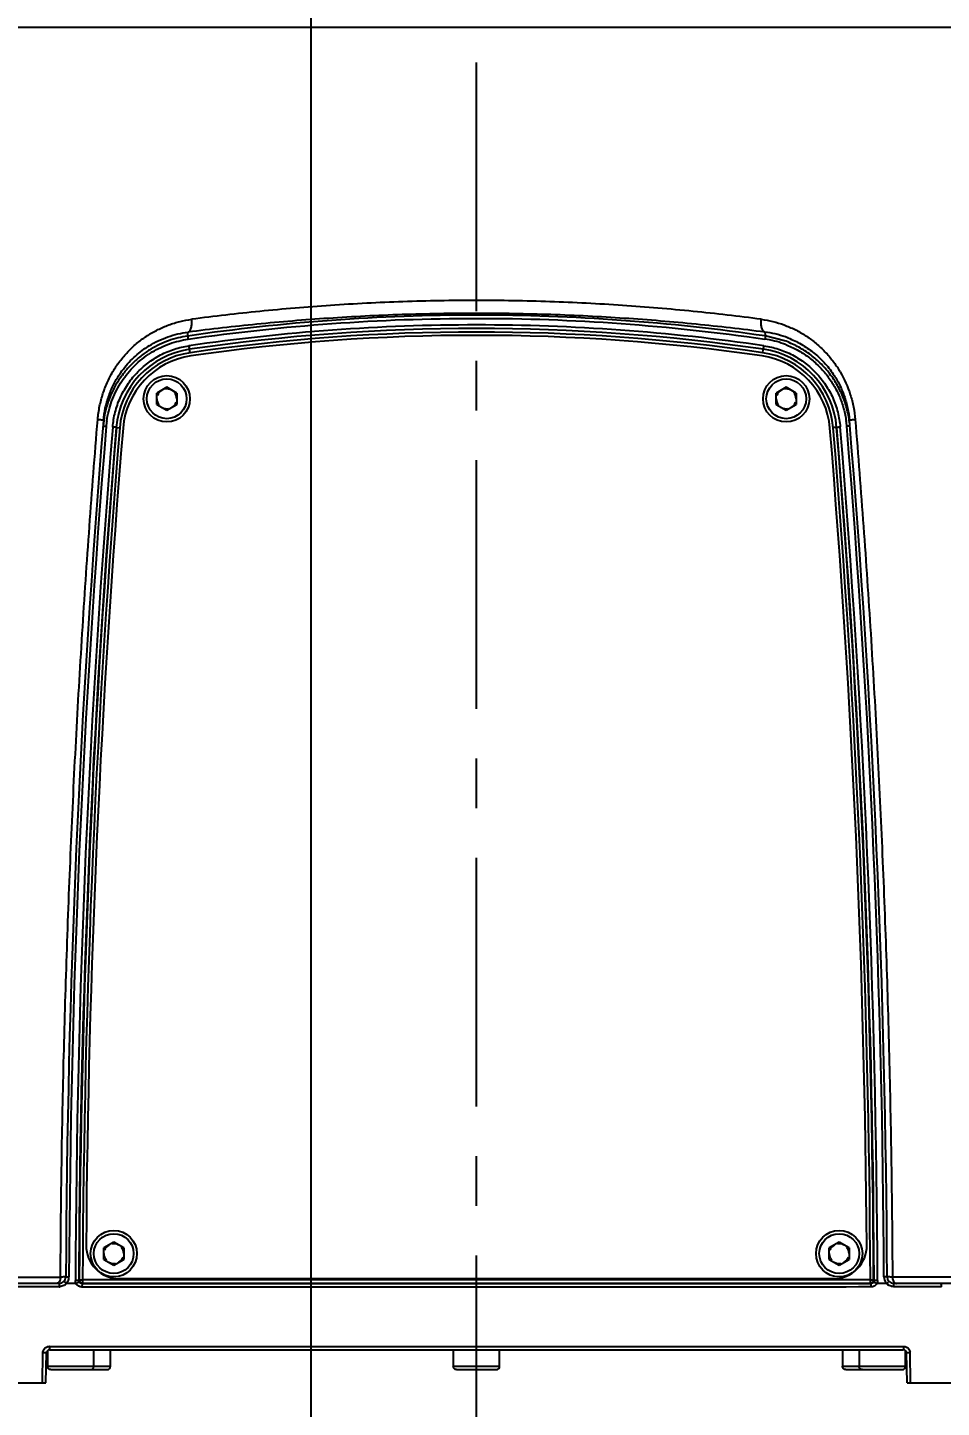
# Model space of a CAD drawing. Header units: millimetres. Extents: x 5828 to 6704, y 123 to 421.
# Drawn here: x 6407.32 to 6414.21, y 225.18 to 235.6 of the extents above; entities that cross this region are included whole.
import ezdxf

# ---------------------------------------------------------------- set-up
doc = ezdxf.new("R2010")
doc.units = ezdxf.units.MM
doc.linetypes.add('CENTER', pattern=[0.6, 0.375, -0.075, 0.075, -0.075])
for name, color, linetype in [('中心线', 7, 'Continuous'), ('外形图', 7, 'Continuous'), ('尺寸标注', 7, 'Continuous')]:
    doc.layers.add(name, color=color, linetype=linetype)
doc.styles.add('微软雅黑', font='msyh.ttc', dxfattribs={"height": 1.5})
doc.dimstyles.new('尺寸标注_1_20比例', dxfattribs={"dimtxt": 1.5, "dimasz": 1.25, "dimexe": 0.5, "dimexo": 0.4, "dimgap": 0.5, "dimtad": 1, "dimdec": 1, "dimlfac": 20, "dimdsep": 46, "dimtxsty": '微软雅黑', "dimcen": 0.09, "dimadec": 0, "dimazin": 0, "dimtp": 0.01, "dimtm": 0.01, "dimtfac": 1, "dimtdec": 1, "dimtofl": 0, "dimtmove": 0, "dimatfit": 3, "dimfxl": 1, "dimtolj": 1, "dimarcsym": 0})

# ---------------------------------------------------------------- blocks, each defined once
blk = doc.blocks.new('*D1085')
at = {"layer": 'Defpoints', "color": 0}
for p in [(6409.454, 239.374), (6410.704, 222.024), (6410.704, 221.456)]:
    blk.add_point(p, dxfattribs=at)
at = {"layer": '尺寸标注', "color": 0, "lineweight": -2}
for p, q in [((6409.454, 238.974), (6409.454, 221.524)), ((6410.704, 221.856), (6410.704, 222.524)), ((6408.204, 222.024), (6403.372, 222.024)), ((6411.954, 222.024), (6413.204, 222.024))]:
    blk.add_line(p, q, dxfattribs=at)
at = {"layer": '尺寸标注', "color": 0}
for points in [[(6408.204, 221.816), (6408.204, 222.233), (6409.454, 222.024)], [(6411.954, 222.233), (6411.954, 221.816), (6410.704, 222.024)]]:
    blk.add_solid(points, dxfattribs=at)
at = {"layer": '尺寸标注', "color": 0, "insert": (6404.979, 223.296), "char_height": 1.5, "attachment_point": 5, "style": '微软雅黑'}
blk.add_mtext('\\A1;\\A1;{\\fAlibaba PuHuiTi 3.0 55 Regular|b0|i0|c134|p18;25}', dxfattribs=at)
blk = doc.blocks.new('*D1086')
at = {"layer": 'Defpoints', "color": 0}
for p in [(6374.804, 277.144), (6410.704, 221.456), (6410.704, 217.572)]:
    blk.add_point(p, dxfattribs=at)
at = {"layer": '尺寸标注', "color": 0, "lineweight": -2}
for p, q in [((6374.804, 276.744), (6374.804, 217.072)), ((6410.704, 221.056), (6410.704, 217.072)), ((6376.054, 217.572), (6409.454, 217.572))]:
    blk.add_line(p, q, dxfattribs=at)
at = {"layer": '尺寸标注', "color": 0}
for points in [[(6376.054, 217.78), (6376.054, 217.364), (6374.804, 217.572)], [(6409.454, 217.364), (6409.454, 217.78), (6410.704, 217.572)]]:
    blk.add_solid(points, dxfattribs=at)
at = {"layer": '尺寸标注', "color": 0, "insert": (6392.754, 218.844), "char_height": 1.5, "attachment_point": 5, "style": '微软雅黑'}
blk.add_mtext('\\A1;\\A1;{\\fAlibaba PuHuiTi 3.0 55 Regular|b0|i0|c134|p18;718}', dxfattribs=at)
blk = doc.blocks.new('*D1088')
at = {"layer": 'Defpoints', "color": 0}
for p in [(6412.207, 236.969), (6418.604, 225.369), (6425.779, 225.369)]:
    blk.add_point(p, dxfattribs=at)
at = {"layer": '尺寸标注', "color": 0, "lineweight": -2}
for p, q in [((6412.607, 236.969), (6426.279, 236.969)), ((6425.779, 235.719), (6425.779, 226.619)), ((6419.004, 225.369), (6426.279, 225.369))]:
    blk.add_line(p, q, dxfattribs=at)
at = {"layer": '尺寸标注', "color": 0}
for points in [[(6425.987, 235.719), (6425.571, 235.719), (6425.779, 236.969)], [(6425.571, 226.619), (6425.987, 226.619), (6425.779, 225.369)]]:
    blk.add_solid(points, dxfattribs=at)
at = {"layer": '尺寸标注', "color": 0, "insert": (6424.507, 231.169), "char_height": 1.5, "attachment_point": 5, "rotation": 90, "style": '微软雅黑'}
blk.add_mtext('\\A1;\\A1;{\\fAlibaba PuHuiTi 3.0 55 Regular|b0|i0|c134|p18;232}', dxfattribs=at)
blk = doc.blocks.new('*D1092')
at = {"layer": 'Defpoints', "color": 0}
for p in [(6411.876, 278.069), (6435.193, 278.069), (6418.604, 225.369)]:
    blk.add_point(p, dxfattribs=at)
at = {"layer": '尺寸标注', "color": 0, "lineweight": -2}
for p, q in [((6412.276, 278.069), (6435.693, 278.069)), ((6435.193, 226.619), (6435.193, 276.819)), ((6419.004, 225.369), (6435.693, 225.369))]:
    blk.add_line(p, q, dxfattribs=at)
at = {"layer": '尺寸标注', "color": 0}
for points in [[(6435.401, 276.819), (6434.985, 276.819), (6435.193, 278.069)], [(6434.985, 226.619), (6435.401, 226.619), (6435.193, 225.369)]]:
    blk.add_solid(points, dxfattribs=at)
at = {"layer": '尺寸标注', "color": 0, "insert": (6433.921, 251.719), "char_height": 1.5, "attachment_point": 5, "rotation": 90, "style": '微软雅黑'}
blk.add_mtext('\\A1;\\A1;{\\fAlibaba PuHuiTi 3.0 55 Regular|b0|i0|c134|p18;1054}', dxfattribs=at)
blk = doc.blocks.new('*D1151')
at = {"layer": 'Defpoints', "color": 0}
for p in [(6420.849, 228.787), (6410.704, 221.456), (6420.849, 217.572)]:
    blk.add_point(p, dxfattribs=at)
at = {"layer": '尺寸标注', "color": 0, "lineweight": -2}
for p, q in [((6420.849, 228.387), (6420.849, 217.072)), ((6410.704, 221.056), (6410.704, 217.072)), ((6411.954, 217.572), (6419.599, 217.572))]:
    blk.add_line(p, q, dxfattribs=at)
at = {"layer": '尺寸标注', "color": 0}
for points in [[(6411.954, 217.78), (6411.954, 217.364), (6410.704, 217.572)], [(6419.599, 217.364), (6419.599, 217.78), (6420.849, 217.572)]]:
    blk.add_solid(points, dxfattribs=at)
at = {"layer": '尺寸标注', "color": 0, "insert": (6415.777, 218.847), "char_height": 1.5, "attachment_point": 5, "style": '微软雅黑'}
blk.add_mtext('\\A1;202.9', dxfattribs=at)

msp = doc.modelspace()

# ---------------------------------------------------------------- linework, layer by layer
at = {"layer": '中心线', "linetype": 'CENTER', "ltscale": 5}
msp.add_line((6410.7045, 221.4555), (6410.7045, 240.0772), dxfattribs=at)
at = {"layer": '外形图', "linetype": 'ByBlock'}
for p, q in [((6415.7299, 235.5951), (6405.679, 235.5951)), ((6413.0282, 233.2325), (6412.8839, 233.2683)), ((6408.5432, 233.1419), (6408.5396, 233.1666)), ((6412.8661, 233.1422), (6412.8694, 233.167)), ((6408.0356, 232.9774), (6408.0355, 232.9708)), ((6413.3735, 232.9712), (6413.3733, 232.9797)), ((6408.367, 232.8809), (6408.292, 232.8376)), ((6408.292, 232.751), (6408.292, 232.8376)), ((6408.442, 232.8376), (6408.367, 232.8809)), ((6408.442, 232.8376), (6408.442, 232.751)), ((6413.042, 232.8809), (6412.967, 232.8376)), ((6412.967, 232.751), (6412.967, 232.8376)), ((6413.117, 232.8376), (6413.042, 232.8809)), ((6413.117, 232.8376), (6413.117, 232.751)), ((6408.292, 232.751), (6408.367, 232.7077)), ((6408.367, 232.7077), (6408.442, 232.751)), ((6412.967, 232.751), (6413.042, 232.7077)), ((6413.042, 232.7077), (6413.117, 232.751)), ((6407.891, 232.6316), (6407.8861, 232.5876)), ((6407.9873, 232.5782), (6408.0122, 232.5761)), ((6413.4091, 232.5776), (6413.3967, 232.5765)), ((6413.4216, 232.5786), (6413.4091, 232.5776)), ((6407.967, 226.4309), (6407.892, 226.3876)), ((6407.892, 226.301), (6407.892, 226.3876)), ((6408.042, 226.3876), (6407.967, 226.4309)), ((6408.042, 226.3876), (6408.042, 226.301)), ((6413.442, 226.4309), (6413.367, 226.3876)), ((6413.367, 226.301), (6413.367, 226.3876)), ((6413.517, 226.3876), (6413.442, 226.4309)), ((6413.517, 226.3876), (6413.517, 226.301)), ((6407.892, 226.301), (6407.967, 226.2577)), ((6407.967, 226.2577), (6408.042, 226.301)), ((6413.367, 226.301), (6413.442, 226.2577)), ((6413.442, 226.2577), (6413.517, 226.301)), ((6405.4606, 226.1678), (6407.5653, 226.1678)), ((6407.7035, 226.1422), (6407.707, 226.1456)), ((6407.707, 226.1456), (6407.7324, 226.1459)), ((6407.732, 226.1455), (6407.732, 226.1205)), ((6413.677, 226.1456), (6407.7321, 226.1456)), ((6413.4004, 226.1554), (6408.0086, 226.1554)), ((6413.677, 226.1455), (6413.702, 226.1456)), ((6413.677, 226.1205), (6413.677, 226.1456)), ((6413.702, 226.1456), (6413.7053, 226.1424)), ((6413.8079, 226.1276), (6413.7991, 226.1193)), ((6414.5132, 226.1678), (6413.8437, 226.1678)), ((6407.5555, 226.1193), (6405.0922, 226.1193)), ((6407.5542, 226.0948), (6407.0609, 226.0948)), ((6407.7284, 226.117), (6407.732, 226.1205)), ((6407.732, 226.1205), (6413.677, 226.1205)), ((6413.677, 226.1205), (6413.6803, 226.1172)), ((6413.7992, 226.1193), (6413.7259, 226.1193)), ((6416.0665, 226.1193), (6413.8535, 226.1193)), ((6414.2133, 226.0948), (6413.8549, 226.0948)), ((6407.467, 225.6121), (6407.467, 225.4943)), ((6407.4821, 225.6448), (6413.927, 225.6448)), ((6407.4833, 225.6193), (6413.9258, 225.6193)), ((6407.817, 225.4943), (6407.817, 225.6193)), ((6407.942, 225.4943), (6407.942, 225.6193)), ((6410.5295, 225.6193), (6410.5295, 225.4943)), ((6410.8795, 225.4943), (6410.8795, 225.6193)), ((6413.467, 225.6193), (6413.467, 225.4943)), ((6413.592, 225.6193), (6413.592, 225.4943)), ((6413.942, 225.4943), (6413.942, 225.6121)), ((6407.4282, 225.3693), (6407.4321, 225.5956)), ((6407.4545, 225.3693), (6407.4584, 225.5948)), ((6413.9545, 225.3693), (6413.9506, 225.5948)), ((6413.9811, 225.3693), (6413.977, 225.5956)), ((6407.467, 225.4943), (6407.942, 225.4943)), ((6407.492, 225.4693), (6407.792, 225.4693)), ((6407.7927, 225.4693), (6407.917, 225.4693)), ((6410.5295, 225.4943), (6410.8795, 225.4943)), ((6410.5545, 225.4693), (6410.8545, 225.4693)), ((6413.467, 225.4943), (6413.942, 225.4943)), ((6413.492, 225.4693), (6413.917, 225.4693)), ((6405.0545, 225.3693), (6407.4545, 225.3693)), ((6413.9545, 225.3693), (6418.6045, 225.3693))]:
    msp.add_line(p, q, dxfattribs=at)
for centre, radius in [((6408.367, 232.7943), 0.175), ((6408.367, 232.7943), 0.15), ((6413.042, 232.7943), 0.175), ((6413.042, 232.7943), 0.15), ((6407.967, 226.3443), 0.175), ((6407.967, 226.3443), 0.15), ((6413.442, 226.3443), 0.175), ((6413.442, 226.3443), 0.15)]:
    msp.add_circle(centre, radius, dxfattribs=at)
for centre, radius, start, end in [((6410.7056, 218.2548), 15.0697, 81.74401, 98.26457), ((6410.7056, 218.255), 15.0431, 81.74257, 98.26576), ((6410.7034, 218.255), 15.0181, 81.74279, 98.24813), ((6412.7874, 232.5607), 0.7428, 70.48012, 82.74612), ((6412.7767, 232.5263), 0.7257, 70.22305, 81.71797), ((6412.776, 232.524), 0.7282, 68.89874, 70.23506), ((6412.7888, 232.5652), 0.7381, 68.75016, 70.46946), ((6408.6332, 232.5254), 0.6491, 98.30387, 175.33066), ((6408.6332, 232.5255), 0.623, 98.32834, 175.38624), ((6408.635, 232.524), 0.6, 98.25172, 175.27136), ((6408.6152, 232.5748), 0.7272, 121.60167, 125.33043), ((6408.6325, 232.5271), 0.7248, 121.06718, 123.96839), ((6409.3219, 233.3081), 0.7952, 188.23299, 189.17271), ((6412.774, 232.5237), 0.6, 4.72841, 81.73768), ((6412.7759, 232.5259), 0.6229, 4.62241, 81.67016), ((6412.7759, 232.5259), 0.6489, 4.66787, 81.7053), ((6412.7438, 232.5829), 0.8186, 30.36849, 31.6348), ((6408.367, 232.7943), 0.075, 180, 220.00237), ((6408.367, 232.7943), 0.075, 120, 160.00237), ((6408.367, 232.7943), 0.075, 60, 100.00237), ((6408.367, 232.7943), 0.075, 0, 40.00237), ((6413.042, 232.7943), 0.075, 180, 220.00237), ((6413.042, 232.7943), 0.075, 120, 160.00237), ((6413.042, 232.7943), 0.075, 60, 100.00237), ((6413.042, 232.7943), 0.075, 0, 40.00237), ((6408.367, 232.7943), 0.075, 240, 280.00237), ((6408.367, 232.7943), 0.075, 300, 340.00237), ((6413.042, 232.7943), 0.075, 240, 280.00237), ((6413.042, 232.7943), 0.075, 300, 340.00237), ((6490.2938, 225.7693), 82.6893, 175.240076, 179.723005), ((6490.2957, 225.7685), 82.6674, 175.269424, 179.72248), ((6408.7216, 232.5627), 0.8787, 174.95464, 175.13507), ((6408.6296, 232.5265), 0.7223, 172.01466, 175.26176), ((6412.7788, 232.5269), 0.7229, 4.73498, 7.8799), ((6331.1135, 225.7685), 82.6674, 0.277517, 4.73087), ((6331.1152, 225.7693), 82.6893, 0.276995, 4.759958), ((6412.7791, 232.5263), 0.7464, 4.73, 4.98163), ((6489.7825, 225.7741), 82.106, 175.244374, 179.743093), ((6489.7833, 225.774), 82.0807, 175.244837, 179.557295), ((6490.2938, 225.7693), 82.5877, 175.270937, 179.738938), ((6490.2938, 225.7693), 82.5627, 175.271312, 179.7389), ((6490.2938, 225.7693), 82.5377, 175.271364, 179.557107), ((6407.8878, 231.7106), 0.8735, 84.45059, 85.31547), ((6331.1152, 225.7693), 82.5377, 0.442893, 4.728408), ((6331.1152, 225.7693), 82.5627, 0.2611, 4.729035), ((6331.1152, 225.7693), 82.5877, 0.261062, 4.729359), ((6331.6199, 225.774), 82.0862, 0.442668, 4.755123), ((6413.5221, 231.6971), 0.8874, 94.67951, 95.53412), ((6331.6207, 225.7741), 82.1116, 0.257039, 4.75558), ((6489.7148, 225.7749), 82.0121, 179.557563, 179.743441), ((6408.0086, 226.4054), 0.25, 179.55711, 270), ((6407.967, 226.3443), 0.075, 180, 220.00237), ((6407.967, 226.3443), 0.075, 120, 160.00237), ((6407.967, 226.3443), 0.075, 60, 100.00237), ((6407.967, 226.3443), 0.075, 0, 40.00237), ((6413.442, 226.3443), 0.075, 180, 220.00237), ((6413.442, 226.3443), 0.075, 120, 160.00237), ((6413.4004, 226.4054), 0.25, 270, 0.44289), ((6413.442, 226.3443), 0.075, 60, 100.00237), ((6413.442, 226.3443), 0.075, 0, 40.00237), ((6331.688, 225.7749), 82.0181, 0.256694, 0.442402), ((6407.967, 226.3443), 0.075, 240, 280.00237), ((6407.967, 226.3443), 0.075, 300, 340.00237), ((6413.442, 226.3443), 0.075, 240, 280.00237), ((6413.442, 226.3443), 0.075, 300, 340.00237), ((6407.5555, 226.1693), 0.05, 270, 359.723), ((6408.2781, 226.8538), 0.9928, 227.00974, 227.70697), ((6407.553, 226.1694), 0.0762, 346.17566, 357.52131), ((6407.5543, 226.1694), 0.075, 357.54218, 359.65792), ((6407.7286, 226.1421), 0.0251, 179.75302, 208.86341), ((6407.732, 226.1455), 0.025, 179.75542, 269.98352), ((6413.677, 226.1455), 0.025, 270.01652, 0.24346), ((6413.8555, 226.1693), 0.0756, 180.2695, 193.94873), ((6413.853, 226.1688), 0.0731, 208.34881, 219.82022), ((6413.8535, 226.1693), 0.05, 180.277, 270), ((6407.5534, 226.1779), 0.0831, 270.55833, 273.80971), ((6407.5528, 226.1723), 0.0779, 302.14943, 309.90074), ((6407.5538, 226.1712), 0.0764, 309.90227, 315.29803), ((6407.5549, 226.1701), 0.0749, 315.30824, 317.44646), ((6407.6303, 225.2763), 0.8433, 86.37653, 91.37305), ((6407.5504, 226.1732), 0.0803, 318.0046, 320.46264), ((6413.8544, 226.1699), 0.0749, 219.77733, 222.4621), ((6413.849, 226.1644), 0.0672, 222.11178, 224.28452), ((6413.8514, 226.1668), 0.0706, 224.30921, 229.34634), ((6413.8556, 226.1718), 0.0771, 229.39619, 237.64545), ((6407.4834, 225.5943), 0.025, 90.2708, 179), ((6407.4828, 225.59), 0.0548, 90.67083, 94.55811), ((6413.9256, 225.5943), 0.025, 1, 89.9047), ((6413.9222, 225.5939), 0.0548, 1.76556, 6.6691), ((6407.792, 225.4943), 0.025, 270, 0), ((6407.917, 225.4943), 0.025, 270, 0), ((6410.8545, 225.4943), 0.025, 270, 0), ((6413.917, 225.4943), 0.025, 270, 0)]:
    msp.add_arc(centre, radius, start, end, dxfattribs=at)
for points, knots in [([(6412.8533, 233.3942), (6412.6826, 233.4167), (6412.3343, 233.4572), (6411.8027, 233.5021), (6411.2572, 233.5298), (6410.7045, 233.5394), (6410.1519, 233.5298), (6409.6064, 233.5021), (6409.0748, 233.4572), (6408.7264, 233.4167), (6408.5557, 233.3942)], [0, 0, 0, 0, 0.1198317, 0.2440558, 0.3712716, 0.4999897, 0.6287069, 0.7559254, 0.8801602, 1, 1, 1, 1]), ([(6412.8839, 233.2683), (6412.5233, 233.3207), (6411.798, 233.3993), (6410.7045, 233.4387), (6409.611, 233.3991), (6408.8857, 233.3204), (6408.5251, 233.268)], [0, 0, 0, 0, 0.2499583, 0.499985, 0.7500187, 1, 1, 1, 1]), ([(6412.8811, 233.2975), (6412.7083, 233.3199), (6412.446, 233.3498), (6412.0924, 233.3819), (6411.8202, 233.4022), (6411.5445, 233.4183), (6411.266, 233.4299), (6410.9857, 233.437), (6410.7045, 233.4393), (6410.4233, 233.437), (6410.143, 233.4299), (6409.8645, 233.4183), (6409.5888, 233.4022), (6409.3166, 233.3819), (6408.963, 233.3498), (6408.7007, 233.3199), (6408.5279, 233.2975)], [0, 0, 0, 0, 0.1197502, 0.1813978, 0.2439831, 0.3073216, 0.3712298, 0.4355197, 0.5000003, 0.5644808, 0.6287708, 0.692679, 0.7560175, 0.8186027, 0.8802504, 1, 1, 1, 1]), ([(6407.9665, 233.0097), (6407.9828, 233.0364), (6408.0184, 233.0875), (6408.0795, 233.1572), (6408.1471, 233.2192), (6408.2204, 233.2727), (6408.2987, 233.3174), (6408.3813, 233.3529), (6408.4672, 233.3791), (6408.5261, 233.3902), (6408.5557, 233.3942)], [0, 0, 0, 0, 0.1290753, 0.2563508, 0.3820597, 0.5065154, 0.6300975, 0.7533046, 0.876553, 1, 1, 1, 1]), ([(6408.5278, 233.2441), (6408.888, 233.2964), (6409.6124, 233.375), (6410.7046, 233.4145), (6411.7967, 233.3752), (6412.5211, 233.2967), (6412.8812, 233.2445)], [0, 0, 0, 0, 0.2499811, 0.5000149, 0.7500417, 1, 1, 1, 1]), ([(6408.5279, 233.2975), (6408.5291, 233.2978), (6408.5314, 233.2986), (6408.5362, 233.3014), (6408.5406, 233.3058), (6408.5443, 233.3114), (6408.5481, 233.3186), (6408.552, 233.3295), (6408.555, 233.3443), (6408.5567, 233.3605), (6408.5569, 233.3773), (6408.5563, 233.3886), (6408.5557, 233.3942)], [0, 0, 0, 0, 0.0339149, 0.0704336, 0.1548048, 0.2045113, 0.2595296, 0.3847945, 0.5281113, 0.683239, 0.8427886, 1, 1, 1, 1]), ([(6412.8742, 233.1944), (6412.5152, 233.2467), (6411.7932, 233.3253), (6410.7046, 233.3648), (6409.6159, 233.3253), (6408.8938, 233.2466), (6408.5349, 233.1942)], [0, 0, 0, 0, 0.2499547, 0.4999833, 0.7500204, 1, 1, 1, 1]), ([(6412.8811, 233.2975), (6412.8799, 233.2978), (6412.8774, 233.2987), (6412.8738, 233.3008), (6412.8705, 233.3037), (6412.8661, 233.3088), (6412.8614, 233.3171), (6412.8571, 233.3292), (6412.8541, 233.3434), (6412.8523, 233.3593), (6412.852, 233.3765), (6412.8527, 233.3882), (6412.8533, 233.3942)], [0, 0, 0, 0, 0.0360712, 0.0741341, 0.1151731, 0.1599122, 0.2620514, 0.3819963, 0.5187855, 0.6699421, 0.8320254, 1, 1, 1, 1]), ([(6412.8533, 233.3942), (6412.8828, 233.3902), (6412.9414, 233.3791), (6413.027, 233.353), (6413.1093, 233.3178), (6413.1874, 233.2736), (6413.2605, 233.2205), (6413.3279, 233.159), (6413.3889, 233.0896), (6413.4244, 233.0388), (6413.4407, 233.0123)], [0, 0, 0, 0, 0.1234718, 0.2467454, 0.3699708, 0.4935436, 0.6179836, 0.7436775, 0.8709299, 1, 1, 1, 1]), ([(6408.2341, 233.1942), (6408.2564, 233.2079), (6408.3024, 233.2329), (6408.375, 233.2628), (6408.4503, 233.2849), (6408.5019, 233.2942), (6408.5279, 233.2975)], [0, 0, 0, 0, 0.2501053, 0.4997476, 0.7495316, 1, 1, 1, 1]), ([(6408.5251, 233.268), (6408.4763, 233.2609), (6408.4038, 233.2429), (6408.3125, 233.2052), (6408.2688, 233.1819), (6408.2476, 233.1691)], [0, 0, 0, 0, 0.499604, 0.7498514, 1, 1, 1, 1]), ([(6408.2585, 233.1479), (6408.279, 233.1603), (6408.3214, 233.183), (6408.388, 233.2106), (6408.457, 233.2314), (6408.5041, 233.2407), (6408.5278, 233.2441)], [0, 0, 0, 0, 0.2500321, 0.5000901, 0.7501106, 1, 1, 1, 1]), ([(6408.5251, 233.268), (6408.525, 233.268), (6408.525, 233.2677), (6408.525, 233.2673), (6408.5251, 233.2667), (6408.5251, 233.2659), (6408.5252, 233.2649), (6408.5253, 233.2637), (6408.5255, 233.2622), (6408.5257, 233.26), (6408.5261, 233.2568), (6408.5266, 233.2528), (6408.5272, 233.2485), (6408.5276, 233.2456), (6408.5278, 233.2441)], [0, 0, 0, 0, 0.008122, 0.0250606, 0.0507778, 0.0851186, 0.1279076, 0.1789624, 0.238098, 0.3051284, 0.4605152, 0.6355709, 0.819124, 1, 1, 1, 1]), ([(6408.5251, 233.268), (6408.5254, 233.2705), (6408.5258, 233.2748), (6408.5263, 233.2809), (6408.5269, 233.2883), (6408.5275, 233.2939), (6408.5279, 233.2975)], [0, 0, 0, 0, 0.2505171, 0.4377067, 0.6246287, 1, 1, 1, 1]), ([(6412.8812, 233.2975), (6412.8814, 233.2951), (6412.8818, 233.2908), (6412.8824, 233.2848), (6412.8829, 233.2775), (6412.8835, 233.272), (6412.8839, 233.2683)], [0, 0, 0, 0, 0.2500997, 0.437305, 0.6244146, 1, 1, 1, 1]), ([(6412.8839, 233.2683), (6412.8839, 233.2683), (6412.8839, 233.2681), (6412.8839, 233.2677), (6412.8839, 233.2671), (6412.8839, 233.2662), (6412.8838, 233.2652), (6412.8837, 233.264), (6412.8835, 233.2626), (6412.8833, 233.2603), (6412.8829, 233.2572), (6412.8824, 233.2531), (6412.8818, 233.2488), (6412.8814, 233.2459), (6412.8812, 233.2445)], [0, 0, 0, 0, 0.0082561, 0.0251944, 0.0508328, 0.085044, 0.1276738, 0.1785595, 0.2375349, 0.3044325, 0.459687, 0.634807, 0.8186326, 1, 1, 1, 1]), ([(6413.5226, 232.5911), (6413.5195, 232.6266), (6413.5111, 232.6796), (6413.4924, 232.7484), (6413.4689, 232.8157), (6413.4306, 232.8965), (6413.3813, 232.971), (6413.3358, 233.0259), (6413.2865, 233.0774), (6413.2181, 233.135), (6413.1272, 233.1917), (6413.0617, 233.2205), (6413.0282, 233.2325)], [0, 0, 0, 0, 0.1249243, 0.1874962, 0.2500471, 0.3750219, 0.5000073, 0.5625454, 0.625082, 0.7500643, 0.8750143, 1, 1, 1, 1]), ([(6413.0563, 233.2531), (6413.0902, 233.2399), (6413.1564, 233.2084), (6413.2479, 233.1465), (6413.3299, 233.0704), (6413.3765, 233.0114), (6413.3976, 232.9801)], [0, 0, 0, 0, 0.2460416, 0.4936123, 0.7444387, 1, 1, 1, 1]), ([(6408.2476, 233.1691), (6408.2238, 233.1549), (6408.1777, 233.1236), (6408.1143, 233.0694), (6408.0573, 233.0084), (6408.0073, 232.9415), (6407.9651, 232.8695), (6407.9312, 232.7933), (6407.9059, 232.7137), (6407.895, 232.6591), (6407.891, 232.6316)], [0, 0, 0, 0, 0.1249692, 0.2499645, 0.3749675, 0.4999692, 0.6249498, 0.749936, 0.8749848, 1, 1, 1, 1]), ([(6407.9144, 232.6268), (6407.9214, 232.677), (6407.94, 232.7515), (6407.9796, 232.845), (6408.0165, 232.9117), (6408.0602, 232.9741), (6408.1102, 233.0316), (6408.1659, 233.0835), (6408.2065, 233.114), (6408.2275, 233.1282)], [0, 0, 0, 0, 0.2499055, 0.3750326, 0.5000909, 0.6251003, 0.7500717, 0.8750342, 1, 1, 1, 1]), ([(6407.9592, 232.5812), (6407.9607, 232.6), (6407.9654, 232.6376), (6407.9771, 232.6931), (6407.9934, 232.7475), (6408.0144, 232.8003), (6408.0397, 232.8511), (6408.0789, 232.9159), (6408.1377, 232.9905), (6408.2084, 233.0538), (6408.2705, 233.097), (6408.3196, 233.1255), (6408.371, 233.1498), (6408.4242, 233.1695), (6408.479, 233.1846), (6408.5162, 233.1916), (6408.5349, 233.1942)], [0, 0, 0, 0, 0.0624522, 0.1249892, 0.1875204, 0.2500299, 0.31255, 0.3750852, 0.5000158, 0.6249418, 0.6874722, 0.7499867, 0.812491, 0.8750195, 0.9375534, 1, 1, 1, 1]), ([(6408.0098, 232.9777), (6408.0224, 232.9965), (6408.049, 233.0328), (6408.0936, 233.083), (6408.142, 233.1284), (6408.1768, 233.1554), (6408.1946, 233.1681)], [0, 0, 0, 0, 0.2541306, 0.5053359, 0.7537591, 1, 1, 1, 1]), ([(6408.5393, 233.1687), (6408.5393, 233.1687), (6408.5392, 233.1688), (6408.5392, 233.169), (6408.5391, 233.1693), (6408.539, 233.1697), (6408.5389, 233.1701), (6408.5387, 233.171), (6408.5384, 233.1722), (6408.5381, 233.174), (6408.5377, 233.1762), (6408.5373, 233.1787), (6408.537, 233.1804), (6408.5368, 233.1813)], [0, 0, 0, 0, 0.0071719, 0.0219191, 0.0444266, 0.074658, 0.1125371, 0.1579746, 0.2711432, 0.4133855, 0.5839067, 0.7812566, 1, 1, 1, 1]), ([(6412.8696, 233.1689), (6412.8697, 233.1689), (6412.8697, 233.169), (6412.8697, 233.1691), (6412.8698, 233.1692), (6412.8699, 233.1696), (6412.8701, 233.1701), (6412.8703, 233.171), (6412.8705, 233.172), (6412.8708, 233.1733), (6412.871, 233.1748), (6412.8715, 233.1773), (6412.8721, 233.1807), (6412.8728, 233.1851), (6412.8735, 233.1898), (6412.874, 233.1929), (6412.8742, 233.1944)], [0, 0, 0, 0, 0.0024047, 0.0069114, 0.0136521, 0.0226454, 0.0473619, 0.0809559, 0.1232851, 0.1741975, 0.2335376, 0.3011483, 0.4586637, 0.6360435, 0.8206897, 1, 1, 1, 1]), ([(6412.8742, 233.1944), (6412.9116, 233.1892), (6412.9671, 233.1763), (6413.038, 233.15), (6413.0893, 233.1257), (6413.1384, 233.0973), (6413.2006, 233.0541), (6413.2712, 232.9907), (6413.33, 232.9162), (6413.3691, 232.8515), (6413.3945, 232.8006), (6413.4154, 232.7479), (6413.4373, 232.6755), (6413.4467, 232.6192), (6413.4497, 232.5816)], [0, 0, 0, 0, 0.124872, 0.1874248, 0.2499434, 0.3124609, 0.3749951, 0.4999484, 0.6249118, 0.6874585, 0.7499925, 0.8125261, 0.87509, 1, 1, 1, 1]), ([(6413.0381, 233.2033), (6413.0682, 233.1917), (6413.1267, 233.1645), (6413.2082, 233.1124), (6413.2698, 233.0603), (6413.3145, 233.014), (6413.3561, 232.9649), (6413.4017, 232.8985), (6413.4455, 232.8123), (6413.4774, 232.721), (6413.4904, 232.6578), (6413.4948, 232.626)], [0, 0, 0, 0, 0.1251254, 0.2501666, 0.3751515, 0.4376637, 0.5001743, 0.6251333, 0.7500931, 0.8750646, 1, 1, 1, 1]), ([(6407.8463, 232.6399), (6407.8492, 232.673), (6407.8587, 232.7385), (6407.8839, 232.8341), (6407.9194, 232.9252), (6407.9498, 232.9824), (6407.9665, 233.0097)], [0, 0, 0, 0, 0.2537378, 0.5058749, 0.7548838, 1, 1, 1, 1]), ([(6407.8897, 232.6308), (6407.8923, 232.6622), (6407.9015, 232.7243), (6407.9267, 232.8145), (6407.9625, 232.8997), (6407.9931, 232.9526), (6408.0098, 232.9777)], [0, 0, 0, 0, 0.2545924, 0.5069518, 0.7556856, 1, 1, 1, 1]), ([(6413.3976, 232.9801), (6413.4145, 232.9548), (6413.4456, 232.9017), (6413.4818, 232.816), (6413.5073, 232.7252), (6413.5167, 232.6626), (6413.5193, 232.631)], [0, 0, 0, 0, 0.2442119, 0.4929866, 0.7454472, 1, 1, 1, 1]), ([(6413.45, 232.9967), (6413.4816, 232.9428), (6413.5202, 232.8555), (6413.5514, 232.7327), (6413.5602, 232.6692), (6413.5629, 232.6372)], [0, 0, 0, 0, 0.4940939, 0.7463149, 1, 1, 1, 1]), ([(6407.5653, 226.1678), (6407.5666, 226.4376), (6407.5706, 226.8424), (6407.5798, 227.382), (6407.5917, 227.9217), (6407.6076, 228.4613), (6407.627, 229.0008), (6407.6434, 229.4053), (6407.6617, 229.8098), (6407.6889, 230.3489), (6407.7203, 230.8878), (6407.7554, 231.4263), (6407.793, 231.9647), (6407.8241, 232.3683), (6407.8461, 232.6372)], [0, 0, 0, 0, 0.1249716, 0.1874714, 0.2499766, 0.3749965, 0.4375085, 0.5000197, 0.5625289, 0.6250353, 0.7500379, 0.8125343, 0.8750269, 1, 1, 1, 1]), ([(6407.8691, 232.6346), (6407.8674, 232.6348), (6407.8598, 232.6357), (6407.8521, 232.6366), (6407.8461, 232.6372)], [0, 0, 0, 0, 0.2214396, 1, 1, 1, 1]), ([(6407.8897, 232.6309), (6407.8897, 232.631), (6407.8896, 232.6311), (6407.8891, 232.6313), (6407.8882, 232.6317), (6407.8865, 232.632), (6407.8842, 232.6325), (6407.8813, 232.6329), (6407.8778, 232.6335), (6407.8737, 232.634), (6407.8707, 232.6344), (6407.8691, 232.6346)], [0, 0, 0, 0, 0.0074311, 0.0210257, 0.0706712, 0.151178, 0.2624419, 0.4040033, 0.57487, 0.7739152, 1, 1, 1, 1]), ([(6407.8861, 232.5875), (6407.8861, 232.5875), (6407.8861, 232.5875), (6407.8862, 232.5875), (6407.8864, 232.5875), (6407.8867, 232.5876), (6407.8872, 232.5876), (6407.888, 232.5875), (6407.8889, 232.5875), (6407.8901, 232.5875), (6407.8915, 232.5874), (6407.8937, 232.5873), (6407.8968, 232.5871), (6407.9008, 232.5868), (6407.9053, 232.5865), (6407.9083, 232.5862), (6407.9099, 232.5861)], [0, 0, 0, 0, 0.0017341, 0.0055996, 0.0117671, 0.0202428, 0.0440357, 0.0767676, 0.1181956, 0.168055, 0.2259039, 0.2911805, 0.4417559, 0.6150035, 0.80385, 1, 1, 1, 1]), ([(6413.5229, 232.5878), (6413.5229, 232.5879), (6413.5228, 232.5879), (6413.5228, 232.5879), (6413.5226, 232.5879), (6413.5223, 232.5879), (6413.5218, 232.5879), (6413.521, 232.5879), (6413.5201, 232.5879), (6413.5189, 232.5879), (6413.5175, 232.5878), (6413.5153, 232.5877), (6413.5121, 232.5875), (6413.508, 232.5872), (6413.5036, 232.5869), (6413.5007, 232.5867), (6413.4992, 232.5865)], [0, 0, 0, 0, 0.0016781, 0.0053877, 0.0113353, 0.0195469, 0.0427473, 0.0749107, 0.1159238, 0.1656652, 0.2240103, 0.2908335, 0.4476048, 0.6259501, 0.8140294, 1, 1, 1, 1]), ([(6413.5629, 232.6372), (6413.5596, 232.6368), (6413.5534, 232.6362), (6413.5446, 232.6352), (6413.5369, 232.6342), (6413.5314, 232.6335), (6413.5276, 232.6329), (6413.5254, 232.6326), (6413.5235, 232.6322), (6413.522, 232.6319), (6413.5209, 232.6317), (6413.52, 232.6314), (6413.5195, 232.6313), (6413.5193, 232.6311), (6413.5193, 232.631)], [0, 0, 0, 0, 0.2240336, 0.4262097, 0.6021475, 0.7474725, 0.8074151, 0.8588055, 0.9018373, 0.936709, 0.9636296, 0.9828344, 0.9946511, 1, 1, 1, 1]), ([(6413.5629, 232.6372), (6413.5849, 232.3683), (6413.6159, 231.9647), (6413.6535, 231.4263), (6413.6887, 230.8878), (6413.72, 230.3489), (6413.7473, 229.8098), (6413.7656, 229.4053), (6413.782, 229.0008), (6413.8014, 228.4613), (6413.8173, 227.9217), (6413.8292, 227.382), (6413.8384, 226.8424), (6413.8424, 226.4376), (6413.8437, 226.1678)], [0, 0, 0, 0, 0.1249731, 0.1874657, 0.2499621, 0.3749648, 0.4374711, 0.4999803, 0.5624915, 0.6250035, 0.7500234, 0.8125286, 0.8750284, 1, 1, 1, 1]), ([(6407.9852, 232.5784), (6407.9852, 232.5784), (6407.9851, 232.5784), (6407.9849, 232.5785), (6407.9846, 232.5785), (6407.9842, 232.5786), (6407.9838, 232.5787), (6407.9829, 232.5788), (6407.9816, 232.579), (6407.9798, 232.5792), (6407.9776, 232.5795), (6407.9751, 232.5797), (6407.9733, 232.5799), (6407.9723, 232.58)], [0, 0, 0, 0, 0.0067376, 0.0211267, 0.0433355, 0.0733226, 0.1110102, 0.1563093, 0.2693655, 0.4117239, 0.5826032, 0.7805453, 1, 1, 1, 1]), ([(6413.4236, 232.5788), (6413.4236, 232.5788), (6413.4237, 232.5788), (6413.4238, 232.5789), (6413.4241, 232.5789), (6413.4245, 232.579), (6413.425, 232.5791), (6413.4258, 232.5792), (6413.4271, 232.5794), (6413.429, 232.5796), (6413.4312, 232.5799), (6413.4337, 232.5801), (6413.4355, 232.5803), (6413.4365, 232.5804)], [0, 0, 0, 0, 0.0067244, 0.0211252, 0.0433605, 0.0733836, 0.111113, 0.156456, 0.2695922, 0.4119977, 0.5828643, 0.7807165, 1, 1, 1, 1]), ([(6407.5653, 226.1678), (6407.5652, 226.1631), (6407.5643, 226.1538), (6407.5605, 226.141), (6407.5548, 226.1304), (6407.5495, 226.1249), (6407.5466, 226.123)], [0, 0, 0, 0, 0.2840954, 0.5523973, 0.7925078, 1, 1, 1, 1]), ([(6407.6055, 226.1691), (6407.6055, 226.1691), (6407.6054, 226.169), (6407.6053, 226.169), (6407.605, 226.1689), (6407.6046, 226.1688), (6407.6038, 226.1688), (6407.6027, 226.1687), (6407.6012, 226.1686), (6407.5993, 226.1685), (6407.5972, 226.1684), (6407.5948, 226.1683), (6407.592, 226.1682), (6407.5878, 226.1681), (6407.5818, 226.168), (6407.5739, 226.1679), (6407.5683, 226.1678), (6407.5653, 226.1678)], [0, 0, 0, 0, 0.0016513, 0.0050545, 0.0104582, 0.0179049, 0.0389489, 0.0681687, 0.1055014, 0.1508681, 0.2041177, 0.2650535, 0.333477, 0.4091892, 0.5815989, 0.7796302, 1, 1, 1, 1]), ([(6407.5927, 226.136), (6407.5927, 226.1359), (6407.5927, 226.1359), (6407.5928, 226.1358), (6407.593, 226.1355), (6407.5932, 226.1353), (6407.5935, 226.135), (6407.5941, 226.1344), (6407.595, 226.1335), (6407.5962, 226.1324), (6407.5976, 226.1309), (6407.5993, 226.1294), (6407.6005, 226.1282), (6407.6012, 226.1276)], [0, 0, 0, 0, 0.0052335, 0.0184871, 0.0400405, 0.0698133, 0.1076786, 0.1534961, 0.2684047, 0.4131233, 0.5851603, 0.7817188, 1, 1, 1, 1]), ([(6407.6055, 226.1691), (6407.6055, 226.1691), (6407.6055, 226.1691), (6407.6055, 226.1691), (6407.6056, 226.1691), (6407.6057, 226.1691), (6407.6059, 226.1691), (6407.6062, 226.1691), (6407.6065, 226.1691), (6407.6068, 226.1691), (6407.6074, 226.1691), (6407.6082, 226.169), (6407.6094, 226.169), (6407.6108, 226.169), (6407.6124, 226.169), (6407.6142, 226.169), (6407.6168, 226.169), (6407.6204, 226.169), (6407.6248, 226.1689), (6407.6278, 226.1689), (6407.6292, 226.1689)], [0, 0, 0, 0, 0.0011729, 0.0026302, 0.004666, 0.0104663, 0.0185597, 0.0289315, 0.0415673, 0.0564525, 0.0735725, 0.1144586, 0.1641089, 0.2224067, 0.2892354, 0.3642497, 0.4461907, 0.6249031, 0.8134727, 1, 1, 1, 1]), ([(6407.6123, 226.1221), (6407.6158, 226.1263), (6407.6219, 226.1355), (6407.6257, 226.1459), (6407.627, 226.1512)], [0, 0, 0, 0, 0.4999977, 1, 1, 1, 1]), ([(6407.7035, 226.1422), (6407.7034, 226.1422), (6407.7033, 226.1422), (6407.7028, 226.1422), (6407.7022, 226.1422), (6407.7009, 226.1422), (6407.6986, 226.1422), (6407.6953, 226.1422), (6407.6913, 226.1422), (6407.6852, 226.1422), (6407.6805, 226.1422), (6407.6773, 226.1422)], [0, 0, 0, 0, 0.0062992, 0.02196, 0.0467975, 0.0806259, 0.1745111, 0.3021275, 0.4601095, 0.637583, 1, 1, 1, 1]), ([(6407.6836, 226.118), (6407.6814, 226.1216), (6407.6783, 226.1296), (6407.6773, 226.138), (6407.6773, 226.1422)], [0, 0, 0, 0, 0.4998201, 1, 1, 1, 1]), ([(6407.7066, 226.1299), (6407.7066, 226.1299), (6407.7065, 226.1299), (6407.7063, 226.1299), (6407.7059, 226.1298), (6407.7053, 226.1295), (6407.7045, 226.1292), (6407.7035, 226.1287), (6407.7023, 226.1281), (6407.7009, 226.1274), (6407.6988, 226.1264), (6407.6958, 226.1248), (6407.6919, 226.1227), (6407.6878, 226.1204), (6407.685, 226.1188), (6407.6836, 226.118)], [0, 0, 0, 0, 0.0029898, 0.0080569, 0.0249117, 0.050738, 0.0853219, 0.1283982, 0.1796729, 0.2386582, 0.3047202, 0.4555197, 0.6267847, 0.8111674, 1, 1, 1, 1]), ([(6407.7284, 226.117), (6407.7241, 226.117), (6407.7152, 226.1196), (6407.7087, 226.1261), (6407.7066, 226.1299)], [0, 0, 0, 0, 0.499715, 1, 1, 1, 1]), ([(6413.7023, 226.1304), (6413.7002, 226.1265), (6413.6937, 226.1199), (6413.6847, 226.1172), (6413.6803, 226.1172)], [0, 0, 0, 0, 0.5003273, 1, 1, 1, 1]), ([(6413.7053, 226.1424), (6413.7053, 226.1414), (6413.705, 226.1372), (6413.7037, 226.1332), (6413.7023, 226.1304)], [0, 0, 0, 0, 0.2488659, 1, 1, 1, 1]), ([(6413.7023, 226.1304), (6413.7023, 226.1304), (6413.7024, 226.1304), (6413.7025, 226.1304), (6413.7027, 226.1303), (6413.703, 226.1302), (6413.7036, 226.13), (6413.7044, 226.1296), (6413.7054, 226.1292), (6413.7067, 226.1286), (6413.7081, 226.128), (6413.7102, 226.1269), (6413.7133, 226.1255), (6413.7172, 226.1235), (6413.7215, 226.1214), (6413.7244, 226.12), (6413.7259, 226.1193)], [0, 0, 0, 0, 0.0026213, 0.0075041, 0.0146988, 0.0241921, 0.0499617, 0.0845567, 0.1276982, 0.1790839, 0.2382033, 0.3044096, 0.4554855, 0.6269383, 0.8113512, 1, 1, 1, 1]), ([(6413.7315, 226.1425), (6413.7284, 226.1424), (6413.7236, 226.1424), (6413.7175, 226.1424), (6413.7135, 226.1424), (6413.7101, 226.1424), (6413.7079, 226.1424), (6413.7066, 226.1424), (6413.7059, 226.1424), (6413.7055, 226.1424), (6413.7053, 226.1424), (6413.7053, 226.1424)], [0, 0, 0, 0, 0.3624138, 0.5399741, 0.6980321, 0.8256724, 0.9195308, 0.9533306, 0.9781315, 0.9937491, 1, 1, 1, 1]), ([(6413.7316, 226.1425), (6413.7316, 226.1405), (6413.7313, 226.1365), (6413.7303, 226.1305), (6413.7286, 226.1248), (6413.7269, 226.1211), (6413.726, 226.1193)], [0, 0, 0, 0, 0.2500192, 0.5000094, 0.750085, 1, 1, 1, 1]), ([(6413.8035, 226.1691), (6413.8035, 226.1691), (6413.8035, 226.1691), (6413.8034, 226.1691), (6413.8033, 226.1691), (6413.8031, 226.1691), (6413.8028, 226.1691), (6413.8024, 226.1691), (6413.8017, 226.1691), (6413.8008, 226.169), (6413.7996, 226.169), (6413.7982, 226.169), (6413.7966, 226.169), (6413.7949, 226.169), (6413.7922, 226.169), (6413.7887, 226.169), (6413.7843, 226.1689), (6413.7814, 226.1689), (6413.7799, 226.1689)], [0, 0, 0, 0, 0.0011237, 0.0045798, 0.0103547, 0.0184328, 0.0287984, 0.0414358, 0.0734624, 0.1143865, 0.1640816, 0.2224212, 0.289279, 0.3643027, 0.4462367, 0.6249102, 0.8134483, 1, 1, 1, 1]), ([(6413.7821, 226.151), (6413.7825, 226.1496), (6413.7841, 226.1437), (6413.7865, 226.1381), (6413.7886, 226.1341)], [0, 0, 0, 0, 0.2503543, 1, 1, 1, 1]), ([(6413.8437, 226.1678), (6413.8407, 226.1678), (6413.8351, 226.1679), (6413.8272, 226.168), (6413.8212, 226.1681), (6413.817, 226.1682), (6413.8142, 226.1683), (6413.8118, 226.1684), (6413.8096, 226.1685), (6413.8078, 226.1686), (6413.8063, 226.1687), (6413.8052, 226.1688), (6413.8044, 226.1688), (6413.8039, 226.1689), (6413.8037, 226.169), (6413.8036, 226.169), (6413.8035, 226.1691), (6413.8035, 226.1691)], [0, 0, 0, 0, 0.2203715, 0.4184046, 0.5908156, 0.6665282, 0.7349519, 0.7958878, 0.8491373, 0.8945037, 0.9318358, 0.9610547, 0.9820977, 0.9895438, 0.9949468, 0.9983493, 1, 1, 1, 1]), ([(6413.8163, 226.1359), (6413.8164, 226.1359), (6413.8163, 226.1358), (6413.8162, 226.1357), (6413.816, 226.1355), (6413.8158, 226.1352), (6413.8155, 226.1349), (6413.815, 226.1343), (6413.8141, 226.1335), (6413.8129, 226.1323), (6413.8114, 226.1309), (6413.8097, 226.1293), (6413.8085, 226.1282), (6413.8079, 226.1276)], [0, 0, 0, 0, 0.0053104, 0.018601, 0.0401748, 0.0699569, 0.1078225, 0.1536331, 0.2685096, 0.4131828, 0.5851795, 0.7817154, 1, 1, 1, 1]), ([(6413.8437, 226.1678), (6413.8438, 226.1631), (6413.8447, 226.1538), (6413.8484, 226.141), (6413.8542, 226.1304), (6413.8595, 226.1249), (6413.8624, 226.123)], [0, 0, 0, 0, 0.2840842, 0.5523809, 0.792496, 1, 1, 1, 1]), ([(6407.5466, 226.123), (6407.5449, 226.1218), (6407.5413, 226.12), (6407.5373, 226.1193), (6407.5354, 226.1193)], [0, 0, 0, 0, 0.5157277, 1, 1, 1, 1]), ([(6407.5555, 226.1193), (6407.5554, 226.1193), (6407.5553, 226.1191), (6407.5552, 226.1188), (6407.5551, 226.1182), (6407.555, 226.1174), (6407.5549, 226.1164), (6407.5547, 226.1146), (6407.5545, 226.1119), (6407.5544, 226.1081), (6407.5543, 226.1038), (6407.5542, 226.0993), (6407.5542, 226.0963), (6407.5542, 226.0948)], [0, 0, 0, 0, 0.0065563, 0.0213392, 0.0450107, 0.0775787, 0.1189547, 0.1690227, 0.2947213, 0.4517737, 0.6298276, 0.8166507, 1, 1, 1, 1]), ([(6407.5943, 226.1064), (6407.5928, 226.1054), (6407.5868, 226.1019), (6407.5803, 226.0992), (6407.5752, 226.0978)], [0, 0, 0, 0, 0.250512, 1, 1, 1, 1]), ([(6407.7273, 226.0925), (6407.7228, 226.0925), (6407.7162, 226.0934), (6407.7078, 226.0962), (6407.6999, 226.1002), (6407.6911, 226.1071), (6407.6857, 226.1142), (6407.6836, 226.118)], [0, 0, 0, 0, 0.2498055, 0.3750238, 0.5001562, 0.750315, 1, 1, 1, 1]), ([(6407.7284, 226.117), (6407.7284, 226.117), (6407.7283, 226.1168), (6407.7282, 226.1164), (6407.7281, 226.1158), (6407.728, 226.115), (6407.7279, 226.114), (6407.7278, 226.1128), (6407.7277, 226.1113), (6407.7276, 226.109), (6407.7275, 226.1057), (6407.7273, 226.1015), (6407.7273, 226.097), (6407.7273, 226.094), (6407.7273, 226.0925)], [0, 0, 0, 0, 0.0073982, 0.0230901, 0.0474608, 0.0805007, 0.1221334, 0.1722621, 0.2307824, 0.2975859, 0.4537774, 0.6308216, 0.8168535, 1, 1, 1, 1]), ([(6413.6816, 226.0927), (6413.1856, 226.0922), (6412.3174, 226.0916), (6411.0768, 226.0912), (6409.588, 226.0913), (6408.4715, 226.0919), (6407.7273, 226.0925)], [0, 0, 0, 0, 0.2499023, 0.4374494, 0.6250237, 1, 1, 1, 1]), ([(6410.5795, 226.1158), (6410.3418, 226.1158), (6409.3915, 226.1159), (6408.4411, 226.1164), (6407.7284, 226.117)], [0, 0, 0, 0, 0.2500882, 1, 1, 1, 1]), ([(6413.6803, 226.1172), (6413.4221, 226.117), (6412.3885, 226.1162), (6411.3549, 226.1158), (6410.5795, 226.1158)], [0, 0, 0, 0, 0.2498532, 1, 1, 1, 1]), ([(6413.6803, 226.1172), (6413.6804, 226.1172), (6413.6805, 226.117), (6413.6806, 226.1166), (6413.6807, 226.116), (6413.6808, 226.1152), (6413.6809, 226.1142), (6413.681, 226.113), (6413.6811, 226.1116), (6413.6813, 226.1092), (6413.6814, 226.106), (6413.6815, 226.1017), (6413.6816, 226.0972), (6413.6816, 226.0942), (6413.6816, 226.0927)], [0, 0, 0, 0, 0.0076022, 0.0233715, 0.0477672, 0.0808013, 0.1224081, 0.1724983, 0.230973, 0.2977294, 0.4538374, 0.6308244, 0.8168339, 1, 1, 1, 1]), ([(6413.7259, 226.1193), (6413.7238, 226.1153), (6413.7184, 226.1079), (6413.7095, 226.1008), (6413.7014, 226.0966), (6413.6929, 226.0936), (6413.6861, 226.0927), (6413.6816, 226.0927)], [0, 0, 0, 0, 0.2496986, 0.4998549, 0.6249931, 0.7502026, 1, 1, 1, 1]), ([(6413.8334, 226.0979), (6413.8283, 226.0994), (6413.8218, 226.1021), (6413.8158, 226.1057), (6413.8143, 226.1066)], [0, 0, 0, 0, 0.7493284, 1, 1, 1, 1]), ([(6413.8549, 226.0948), (6413.8494, 226.0948), (6413.8422, 226.0956), (6413.8351, 226.0974), (6413.8334, 226.0979)], [0, 0, 0, 0, 0.7497481, 1, 1, 1, 1]), ([(6413.8549, 226.0948), (6413.8549, 226.0963), (6413.8549, 226.0993), (6413.8548, 226.1038), (6413.8547, 226.1081), (6413.8545, 226.1119), (6413.8543, 226.1146), (6413.8542, 226.1164), (6413.854, 226.1174), (6413.8539, 226.1182), (6413.8538, 226.1188), (6413.8537, 226.1191), (6413.8536, 226.1193), (6413.8535, 226.1193)], [0, 0, 0, 0, 0.183222, 0.3699188, 0.5478594, 0.7048251, 0.8304802, 0.8805471, 0.9219386, 0.9545428, 0.9782796, 0.9931799, 1, 1, 1, 1]), ([(6413.8624, 226.123), (6413.8641, 226.1218), (6413.8677, 226.12), (6413.8717, 226.1193), (6413.8736, 226.1193)], [0, 0, 0, 0, 0.515738, 1, 1, 1, 1]), ([(6414.2133, 226.0948), (6414.2133, 226.0964), (6414.2132, 226.0995), (6414.2132, 226.1041), (6414.213, 226.1083), (6414.2128, 226.1119), (6414.2126, 226.1146), (6414.2125, 226.1164), (6414.2123, 226.1174), (6414.2122, 226.1182), (6414.2121, 226.1188), (6414.212, 226.1191), (6414.2118, 226.1193), (6414.2118, 226.1193)], [0, 0, 0, 0, 0.193755, 0.3810919, 0.553559, 0.7040513, 0.8275534, 0.8776894, 0.9194308, 0.9525462, 0.9768667, 0.9923781, 1, 1, 1, 1]), ([(6407.4321, 225.5956), (6407.4322, 225.5972), (6407.4327, 225.6037), (6407.4343, 225.6101), (6407.4362, 225.6145)], [0, 0, 0, 0, 0.2498212, 1, 1, 1, 1]), ([(6407.4362, 225.6145), (6407.4387, 225.6205), (6407.4462, 225.6314), (6407.4573, 225.6387), (6407.4633, 225.6411)], [0, 0, 0, 0, 0.500119, 1, 1, 1, 1]), ([(6407.4633, 225.6411), (6407.4645, 225.6416), (6407.4694, 225.6433), (6407.4745, 225.6443), (6407.4784, 225.6446)], [0, 0, 0, 0, 0.2503886, 1, 1, 1, 1]), ([(6407.4821, 225.6448), (6407.4821, 225.6432), (6407.4821, 225.6401), (6407.4822, 225.6354), (6407.4823, 225.6309), (6407.4825, 225.627), (6407.4826, 225.6242), (6407.4828, 225.6223), (6407.4829, 225.6213), (6407.483, 225.6205), (6407.4832, 225.6199), (6407.4833, 225.6195), (6407.4834, 225.6193), (6407.4834, 225.6193)], [0, 0, 0, 0, 0.1823517, 0.3692137, 0.547832, 0.7054629, 0.8313634, 0.8814091, 0.9227133, 0.9551846, 0.9787589, 0.9934688, 1, 1, 1, 1]), ([(6413.927, 225.6448), (6413.927, 225.6432), (6413.9269, 225.6401), (6413.9269, 225.6354), (6413.9267, 225.6309), (6413.9266, 225.627), (6413.9264, 225.6242), (6413.9262, 225.6223), (6413.9261, 225.6213), (6413.926, 225.6205), (6413.9258, 225.6199), (6413.9257, 225.6195), (6413.9256, 225.6193), (6413.9256, 225.6193)], [0, 0, 0, 0, 0.1823557, 0.36918, 0.5477266, 0.7052614, 0.8310597, 0.8810644, 0.9223423, 0.9548102, 0.9784162, 0.9932193, 1, 1, 1, 1]), ([(6413.927, 225.6448), (6413.9286, 225.6447), (6413.935, 225.6444), (6413.9413, 225.6429), (6413.9458, 225.6411)], [0, 0, 0, 0, 0.2497723, 1, 1, 1, 1]), ([(6413.9458, 225.6411), (6413.9518, 225.6387), (6413.9629, 225.6314), (6413.9704, 225.6204), (6413.9729, 225.6145)], [0, 0, 0, 0, 0.499861, 1, 1, 1, 1]), ([(6413.9729, 225.6145), (6413.9734, 225.6134), (6413.9751, 225.6088), (6413.9762, 225.604), (6413.9766, 225.6003)], [0, 0, 0, 0, 0.2502828, 1, 1, 1, 1]), ([(6407.4584, 225.5948), (6407.4584, 225.5948), (6407.4584, 225.5948), (6407.4583, 225.5948), (6407.4581, 225.5948), (6407.4579, 225.5948), (6407.4576, 225.5949), (6407.4571, 225.5949), (6407.4564, 225.595), (6407.4553, 225.595), (6407.4539, 225.5951), (6407.4524, 225.5951), (6407.4506, 225.5952), (6407.4486, 225.5953), (6407.4456, 225.5953), (6407.4417, 225.5954), (6407.4369, 225.5955), (6407.4337, 225.5956), (6407.4321, 225.5956)], [0, 0, 0, 0, 0.0014085, 0.0050939, 0.011132, 0.0195175, 0.0302348, 0.0432655, 0.0761889, 0.1181272, 0.1689168, 0.2283932, 0.2963911, 0.3724965, 0.455301, 0.6343784, 0.8203647, 1, 1, 1, 1]), ([(6413.977, 225.5956), (6413.9754, 225.5956), (6413.9722, 225.5955), (6413.9674, 225.5954), (6413.9634, 225.5953), (6413.9605, 225.5953), (6413.9585, 225.5952), (6413.9567, 225.5951), (6413.9551, 225.5951), (6413.9537, 225.595), (6413.9526, 225.595), (6413.9519, 225.5949), (6413.9514, 225.5949), (6413.9511, 225.5948), (6413.9509, 225.5948), (6413.9507, 225.5948), (6413.9506, 225.5948), (6413.9506, 225.5948), (6413.9506, 225.5948)], [0, 0, 0, 0, 0.1793597, 0.3652469, 0.5443452, 0.6271873, 0.7033391, 0.7713859, 0.8309108, 0.8817468, 0.9237273, 0.9566866, 0.9697323, 0.9804623, 0.9888579, 0.9949031, 0.9985924, 1, 1, 1, 1]), ([(6407.492, 225.4693), (6407.4887, 225.4693), (6407.4838, 225.4703), (6407.478, 225.4734), (6407.4742, 225.4765), (6407.4711, 225.4803), (6407.468, 225.4861), (6407.467, 225.4911), (6407.467, 225.4943)], [0, 0, 0, 0, 0.2490501, 0.3746381, 0.4999332, 0.6252348, 0.7508433, 1, 1, 1, 1]), ([(6410.5545, 225.4693), (6410.5512, 225.4693), (6410.5463, 225.4703), (6410.5405, 225.4734), (6410.5367, 225.4765), (6410.5336, 225.4803), (6410.5305, 225.4861), (6410.5295, 225.4911), (6410.5295, 225.4943)], [0, 0, 0, 0, 0.2490501, 0.3746381, 0.4999332, 0.6252348, 0.7508433, 1, 1, 1, 1]), ([(6413.492, 225.4693), (6413.4887, 225.4693), (6413.4838, 225.4703), (6413.478, 225.4734), (6413.4742, 225.4765), (6413.4711, 225.4803), (6413.468, 225.4861), (6413.467, 225.4911), (6413.467, 225.4943)], [0, 0, 0, 0, 0.2490501, 0.3746381, 0.4999332, 0.6252348, 0.7508433, 1, 1, 1, 1]), ([(6413.617, 225.4693), (6413.6137, 225.4693), (6413.6088, 225.4703), (6413.603, 225.4734), (6413.5992, 225.4765), (6413.5961, 225.4803), (6413.593, 225.4861), (6413.592, 225.4911), (6413.592, 225.4943)], [0, 0, 0, 0, 0.2490501, 0.3746381, 0.4999332, 0.6252348, 0.7508433, 1, 1, 1, 1])]:
    msp.add_open_spline(points, degree=3, knots=knots, dxfattribs=at)
msp.add_open_spline([(6407.5752, 226.0978), (6407.5699, 226.0962), (6407.5644, 226.0953), (6407.5589, 226.0949)], degree=3, dxfattribs=at)

# ---------------------------------------------------------------- dimensions: what is measured, and where the dimension line sits
at = {"layer": '尺寸标注'}
for base, p1, p2, picture, middle in [((6435.1929, 278.0693), (6418.6045, 225.3693), (6411.8764, 278.0693), '*D1092', (6433.9213, 251.7193)), ((6425.7791, 225.3693), (6412.2069, 236.9694), (6418.6045, 225.3693), '*D1088', (6424.5075, 231.1693))]:
    dim = msp.add_linear_dim(base=base, p1=p1, p2=p2, angle=90, text='\\A1;{\\fAlibaba PuHuiTi 3.0 55 Regular|b0|i0|c134|p18;<>}', dimstyle='尺寸标注_1_20比例', dxfattribs=at)
    dim.commit()
    dim.dimension.update_dxf_attribs({"geometry": picture, "text_midpoint": middle})
dim = msp.add_linear_dim(base=(6410.7045, 217.572), p1=(6374.8045, 277.1443), p2=(6410.7045, 221.4555), text='\\A1;{\\fAlibaba PuHuiTi 3.0 55 Regular|b0|i0|c134|p18;<>}', dimstyle='尺寸标注_1_20比例', dxfattribs=at)
dim.commit()
dim.dimension.update_dxf_attribs({"geometry": '*D1086', "text_midpoint": (6392.7545, 218.8436)})
dim = msp.add_linear_dim(base=(6410.7045, 222.0245), p1=(6409.4545, 239.3737), p2=(6410.7045, 221.4555), text='\\A1;{\\fAlibaba PuHuiTi 3.0 55 Regular|b0|i0|c134|p18;<>}', dimstyle='尺寸标注_1_20比例', dxfattribs=at)
dim.commit()
dim.dimension.update_dxf_attribs({"geometry": '*D1085', "text_midpoint": (6404.979, 222.0245), "dimtype": 160})
dim = msp.add_linear_dim(base=(6420.8495, 217.572), p1=(6410.7045, 221.4555), p2=(6420.8495, 228.7866), dimstyle='尺寸标注_1_20比例', dxfattribs=at)
dim.commit()
dim.dimension.update_dxf_attribs({"geometry": '*D1151', "text_midpoint": (6415.777, 218.8472)})

doc.saveas('drawing.dxf')
